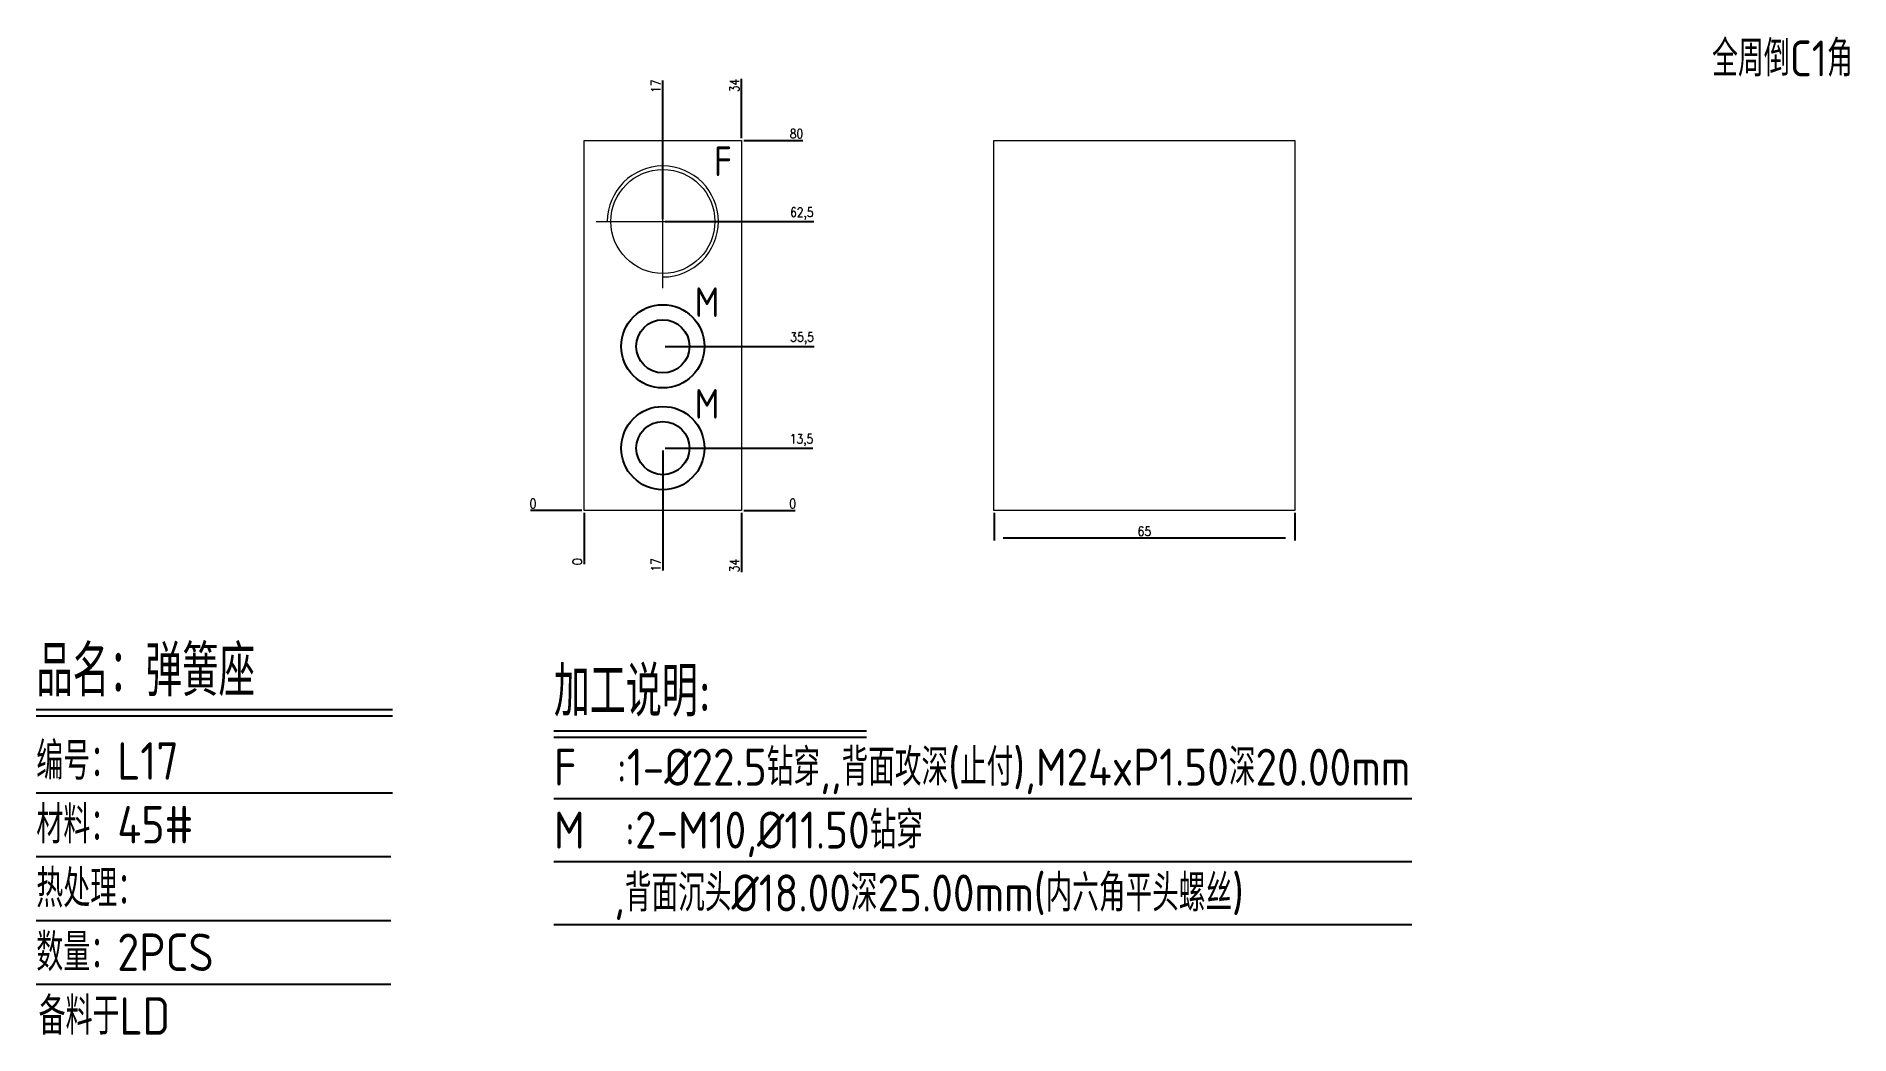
# Model space of a CAD drawing. Header units: millimetres. Extents: x 121707 to 122099, y -13625 to -13409.
import ezdxf
from ezdxf.enums import TextEntityAlignment as Align

# ---------------------------------------------------------------- set-up
doc = ezdxf.new("R2010")
doc.units = ezdxf.units.MM
for name, pattern in [('CENTER', [0]), ('DASHED', [0]), ('HIDDEN', [0])]:
    doc.linetypes.add(name, pattern=pattern)
for name, color, linetype in [('B2', 255, 'Continuous'), ('B2_O', 40, 'Continuous'), ('DIM', 4, 'Continuous'), ('TEXT', 4, 'Continuous')]:
    doc.layers.add(name, color=color, linetype=linetype)
doc.styles.add('gbenor', font='gbenor.shx', dxfattribs={"bigfont": 'gbcbig.shx'})
doc.styles.get("Standard").update_dxf_attribs({"font": 'txt.shx', "width": 0.85, "bigfont": 'ctxt.shx'})
doc.dimstyles.new('T-2-WX', dxfattribs={"dimtxt": 2, "dimasz": 2, "dimexe": 0.5, "dimexo": 0.5, "dimgap": 0.5, "dimtad": 1, "dimtxsty": 'Standard', "dimblk": 'OPEN30', "dimcen": 0, "dimazin": 3, "dimtfac": 1, "dimtmove": 0, "dimatfit": 3, "dimldrblk": 'OPEN30', "dimlwd": -1, "dimlwe": -1})

# ---------------------------------------------------------------- blocks, each defined once
blk = doc.blocks.new('*D7579')
at = {"layer": 'Defpoints', "color": 0}
for p in [(121825.47, -13511.99), (121859.47, -13511.99), (121869.47, -13511.99)]:
    blk.add_point(p, dxfattribs=at)
at = {"layer": 'DIM', "color": 0}
blk.add_line((121859.97, -13511.99), (121871.1, -13511.99), dxfattribs=at)
at = {"layer": 'DIM', "color": 0, "insert": (121870.53, -13510.49), "char_height": 2, "attachment_point": 5}
blk.add_mtext('0', dxfattribs=at)
blk = doc.blocks.new('_Open30')
blk = doc.blocks.new('*D7580')
at = {"layer": 'Defpoints', "color": 0}
for p in [(121842.47, -13498.49), (121869.47, -13498.49), (121825.47, -13511.99)]:
    blk.add_point(p, dxfattribs=at)
at = {"layer": 'DIM', "color": 0}
blk.add_line((121842.97, -13498.49), (121874.9, -13498.49), dxfattribs=at)
at = {"layer": 'DIM', "color": 0, "insert": (121872.44, -13496.79), "char_height": 2, "attachment_point": 5}
blk.add_mtext('13,5', dxfattribs=at)
blk = doc.blocks.new('*D7581')
at = {"layer": 'Defpoints', "color": 0}
for p in [(121842.47, -13476.49), (121869.47, -13476.49), (121825.47, -13511.99)]:
    blk.add_point(p, dxfattribs=at)
at = {"layer": 'DIM', "color": 0}
blk.add_line((121842.97, -13476.49), (121875.15, -13476.49), dxfattribs=at)
at = {"layer": 'DIM', "color": 0, "insert": (121872.56, -13474.79), "char_height": 2, "attachment_point": 5}
blk.add_mtext('35,5', dxfattribs=at)
blk = doc.blocks.new('*D7582')
at = {"layer": 'Defpoints', "color": 0}
for p in [(121842.47, -13449.49), (121869.47, -13449.49), (121825.47, -13511.99)]:
    blk.add_point(p, dxfattribs=at)
at = {"layer": 'DIM', "color": 0}
blk.add_line((121842.97, -13449.49), (121875.07, -13449.49), dxfattribs=at)
at = {"layer": 'DIM', "color": 0, "insert": (121872.52, -13447.79), "char_height": 2, "attachment_point": 5}
blk.add_mtext('62,5', dxfattribs=at)
blk = doc.blocks.new('*D7583')
at = {"layer": 'Defpoints', "color": 0}
for p in [(121859.47, -13431.99), (121869.47, -13431.99), (121825.47, -13511.99)]:
    blk.add_point(p, dxfattribs=at)
at = {"layer": 'DIM', "color": 0}
blk.add_line((121859.97, -13431.99), (121872.72, -13431.99), dxfattribs=at)
at = {"layer": 'DIM', "color": 0, "insert": (121871.34, -13430.49), "char_height": 2, "attachment_point": 5}
blk.add_mtext('80', dxfattribs=at)
blk = doc.blocks.new('*D7584')
at = {"layer": 'Defpoints', "color": 0}
for p in [(121815.47, -13511.99), (121825.47, -13511.99), (121825.47, -13511.99)]:
    blk.add_point(p, dxfattribs=at)
at = {"layer": 'DIM', "color": 0}
blk.add_line((121824.97, -13511.99), (121813.83, -13511.99), dxfattribs=at)
at = {"layer": 'DIM', "color": 0, "insert": (121814.4, -13510.49), "char_height": 2, "attachment_point": 5}
blk.add_mtext('0', dxfattribs=at)
blk = doc.blocks.new('*D7585')
at = {"layer": 'Defpoints', "color": 0}
for p in [(121825.47, -13511.99), (121859.47, -13511.99), (121859.47, -13521.99)]:
    blk.add_point(p, dxfattribs=at)
at = {"layer": 'DIM', "color": 0}
blk.add_line((121859.47, -13512.49), (121859.47, -13525.32), dxfattribs=at)
at = {"layer": 'DIM', "color": 0, "insert": (121857.97, -13523.9), "char_height": 2, "attachment_point": 5, "rotation": 90}
blk.add_mtext('34', dxfattribs=at)
blk = doc.blocks.new('*D7586')
at = {"layer": 'Defpoints', "color": 0}
for p in [(121842.47, -13498.49), (121825.47, -13511.99), (121842.47, -13521.99)]:
    blk.add_point(p, dxfattribs=at)
at = {"layer": 'DIM', "color": 0}
blk.add_line((121842.47, -13498.99), (121842.47, -13524.99), dxfattribs=at)
at = {"layer": 'DIM', "color": 0, "insert": (121840.97, -13523.74), "char_height": 2, "attachment_point": 5, "rotation": 90}
blk.add_mtext('17', dxfattribs=at)
blk = doc.blocks.new('*D7587')
at = {"layer": 'Defpoints', "color": 0}
for p in [(121825.47, -13511.99), (121825.47, -13511.99), (121825.47, -13521.99)]:
    blk.add_point(p, dxfattribs=at)
at = {"layer": 'DIM', "color": 0}
blk.add_line((121825.47, -13512.49), (121825.47, -13523.62), dxfattribs=at)
at = {"layer": 'DIM', "color": 0, "insert": (121823.97, -13523.05), "char_height": 2, "attachment_point": 5, "rotation": 90}
blk.add_mtext('0', dxfattribs=at)
blk = doc.blocks.new('*D7588')
at = {"layer": 'Defpoints', "color": 0}
for p in [(121859.47, -13421.99), (121859.47, -13431.99), (121825.47, -13511.99)]:
    blk.add_point(p, dxfattribs=at)
at = {"layer": 'DIM', "color": 0}
blk.add_line((121859.47, -13431.49), (121859.47, -13418.65), dxfattribs=at)
at = {"layer": 'DIM', "color": 0, "insert": (121857.97, -13420.07), "char_height": 2, "attachment_point": 5, "rotation": 90}
blk.add_mtext('34', dxfattribs=at)
blk = doc.blocks.new('*D7589')
at = {"layer": 'Defpoints', "color": 0}
for p in [(121842.47, -13421.99), (121842.47, -13449.49), (121825.47, -13511.99)]:
    blk.add_point(p, dxfattribs=at)
at = {"layer": 'DIM', "color": 0}
blk.add_line((121842.47, -13448.99), (121842.47, -13418.98), dxfattribs=at)
at = {"layer": 'DIM', "color": 0, "insert": (121840.97, -13420.23), "char_height": 2, "attachment_point": 5, "rotation": 90}
blk.add_mtext('17', dxfattribs=at)
blk = doc.blocks.new('*D7590')
at = {"layer": 'Defpoints', "color": 0}
for p in [(121914.05, -13511.99), (121979.05, -13511.99), (121914.05, -13517.99)]:
    blk.add_point(p, dxfattribs=at)
at = {"layer": 'DIM', "color": 0}
for p, q in [((121914.05, -13512.49), (121914.05, -13518.49)), ((121979.05, -13512.49), (121979.05, -13518.49)), ((121977.05, -13517.99), (121916.05, -13517.99))]:
    blk.add_line(p, q, dxfattribs=at)
at = {"layer": 'DIM', "color": 0, "insert": (121946.55, -13516.49), "char_height": 2, "attachment_point": 5}
blk.add_mtext('65', dxfattribs=at)

msp = doc.modelspace()

# ---------------------------------------------------------------- linework, layer by layer
at = {"layer": 'B2', "color": 4, "linetype": 'CENTER', "lineweight": 15}
for p, q in [((121842.467, -13463.885), (121842.467, -13435.085)), ((121828.067, -13449.485), (121856.867, -13449.485))]:
    msp.add_line(p, q, dxfattribs=at)
at = {"layer": 'B2', "linetype": 'Continuous', "lineweight": 15}
for points in [[(121859.467, -13511.985), (121825.467, -13511.985), (121825.467, -13431.985), (121859.467, -13431.985)], [(121914.046, -13431.985), (121979.046, -13431.985), (121979.046, -13511.985), (121914.046, -13511.985)]]:
    msp.add_lwpolyline(points, close=True, dxfattribs=at)
at = {"layer": 'B2', "color": 4, "linetype": 'DASHED', "lineweight": 15}
msp.add_circle((121842.467, -13449.485), 11.25, dxfattribs=at)
msp.add_arc((121842.467, -13449.485), 12, 270, 180, dxfattribs=at)
at = {"layer": 'B2_O', "linetype": 'HIDDEN', "ltscale": 3}
for centre in [(121842.467, -13476.485), (121842.467, -13498.485)]:
    msp.add_circle(centre, 9, dxfattribs=at)
at = {"layer": 'B2_O', "linetype": 'Continuous', "ltscale": 3}
for centre in [(121842.467, -13476.485), (121842.467, -13498.485)]:
    msp.add_circle(centre, 5.75, dxfattribs=at)
at = {"layer": 'DIM', "color": 4, "linetype": 'Continuous', "lineweight": 25}
for p, q in [((121707.029, -13554.989), (121784.032, -13554.989)), ((121707.029, -13556.408), (121784.032, -13556.408)), ((121707.029, -13573.033), (121784.032, -13573.033)), ((121707.029, -13586.819), (121783.698, -13586.819)), ((121707.029, -13600.605), (121783.698, -13600.605)), ((121707.029, -13614.391), (121783.698, -13614.391))]:
    msp.add_line(p, q, dxfattribs=at)
at = {"layer": 'TEXT', "color": 3}
for p, q in [((121818.922, -13559.602), (121886.506, -13559.602)), ((121818.922, -13561.002), (121886.506, -13561.002)), ((121818.922, -13574.282), (122004.331, -13574.282)), ((121818.922, -13587.882), (122004.331, -13587.882)), ((121818.922, -13601.482), (122004.331, -13601.482))]:
    msp.add_line(p, q, dxfattribs=at)

# ---------------------------------------------------------------- texts
at = {"layer": 'DIM', "color": 3, "linetype": 'Continuous', "lineweight": 25, "style": 'gbenor'}
for s, height, p in [('品名：弹簧座', 10.9479, (121707.029, -13552.151)), ('编号：L17', 8.1095, (121707.029, -13570.194)), ('材料：45#', 8.1095, (121707.029, -13583.981)), ('热处理：', 8.1095, (121707.029, -13597.767)), ('数量：2PCS', 8.1095, (121707.029, -13611.553)), ('备料于LD', 8.1095, (121707.522, -13625.339))]:
    msp.add_text(s, height=height, dxfattribs=at).set_placement(p)
at = {"layer": 'TEXT', "color": 4, "lineweight": 18, "style": 'gbenor'}
msp.add_text('全周倒C1角', height=7.7718, dxfattribs=at).set_placement((122069.268, -13418.118))
at = {"layer": 'TEXT', "color": 4, "style": 'gbenor'}
for s, p in [('F', (121855.468, -13436.484)), ('M', (121852.027, -13466.925)), ('M', (121852.027, -13488.925))]:
    msp.add_text(s, height=6.4, dxfattribs=at).set_placement(p, align=Align.MIDDLE_CENTER)
for s, height, p in [('加工说明:', 10.8, (121818.922, -13556.522)), ('F  :1-%%c22.5钻穿,,背面攻深(止付),M24xP1.50深20.00mm', 8, (121818.922, -13571.482)), ('M  :2-M10,%%c11.50钻穿', 8, (121818.922, -13585.082)), ('   ,背面沉头%%C18.00深25.00mm(内六角平头螺丝)', 8, (121818.922, -13598.682))]:
    msp.add_text(s, height=height, dxfattribs=at).set_placement(p)

# ---------------------------------------------------------------- dimensions: what is measured, and where the dimension line sits
at = {"layer": 'DIM', "color": 4}
for feature_location, offset, dtype, origin, picture, middle in [((121859.467, -13431.985), (0, 10), 1, (121825.467, -13511.985), '*D7588', (121857.967, -13420.069)), ((121842.467, -13449.485), (0, 27.5), 1, (121825.467, -13511.985), '*D7589', (121840.967, -13420.231)), ((121859.467, -13431.985), (10, 0), 0, (121825.467, -13511.985), '*D7583', (121871.343, -13430.485)), ((121842.467, -13449.485), (27, 0), 0, (121825.467, -13511.985), '*D7582', (121872.517, -13447.795)), ((121842.467, -13476.485), (27, 0), 0, (121825.467, -13511.985), '*D7581', (121872.557, -13474.795)), ((121842.467, -13498.485), (27, 0), 0, (121825.467, -13511.985), '*D7580', (121872.436, -13496.795)), ((121842.467, -13498.485), (0, -23.5), 1, (121825.467, -13511.985), '*D7586', (121840.967, -13523.74)), ((121825.466640513, -13511.985297658), (-10, 0), 0, (121825.466640513, -13511.985297658), '*D7584', (121814.399973846, -13510.485297658)), ((121859.466640513, -13511.985297658), (10, 0), 0, (121825.466640513, -13511.985297658), '*D7579', (121870.533307179, -13510.485297658)), ((121825.466640513, -13511.985297658), (0, -10), 1, (121825.466640513, -13511.985297658), '*D7587', (121823.966640513, -13523.051964325)), ((121859.467, -13511.985), (0, -10), 1, (121825.467, -13511.985), '*D7585', (121857.967, -13523.902))]:
    dim = msp.add_ordinate_dim(feature_location=feature_location, offset=offset, dtype=dtype, origin=origin, dimstyle='T-2-WX', dxfattribs=at)
    dim.commit()
    dim.dimension.update_dxf_attribs({"geometry": picture, "text_midpoint": middle})
dim = msp.add_linear_dim(base=(121914.046, -13517.985), p1=(121979.046, -13511.985), p2=(121914.046, -13511.985), dimstyle='T-2-WX', dxfattribs=at)
dim.commit()
dim.dimension.update_dxf_attribs({"geometry": '*D7590', "text_midpoint": (121946.546, -13516.485)})

doc.saveas('drawing.dxf')
